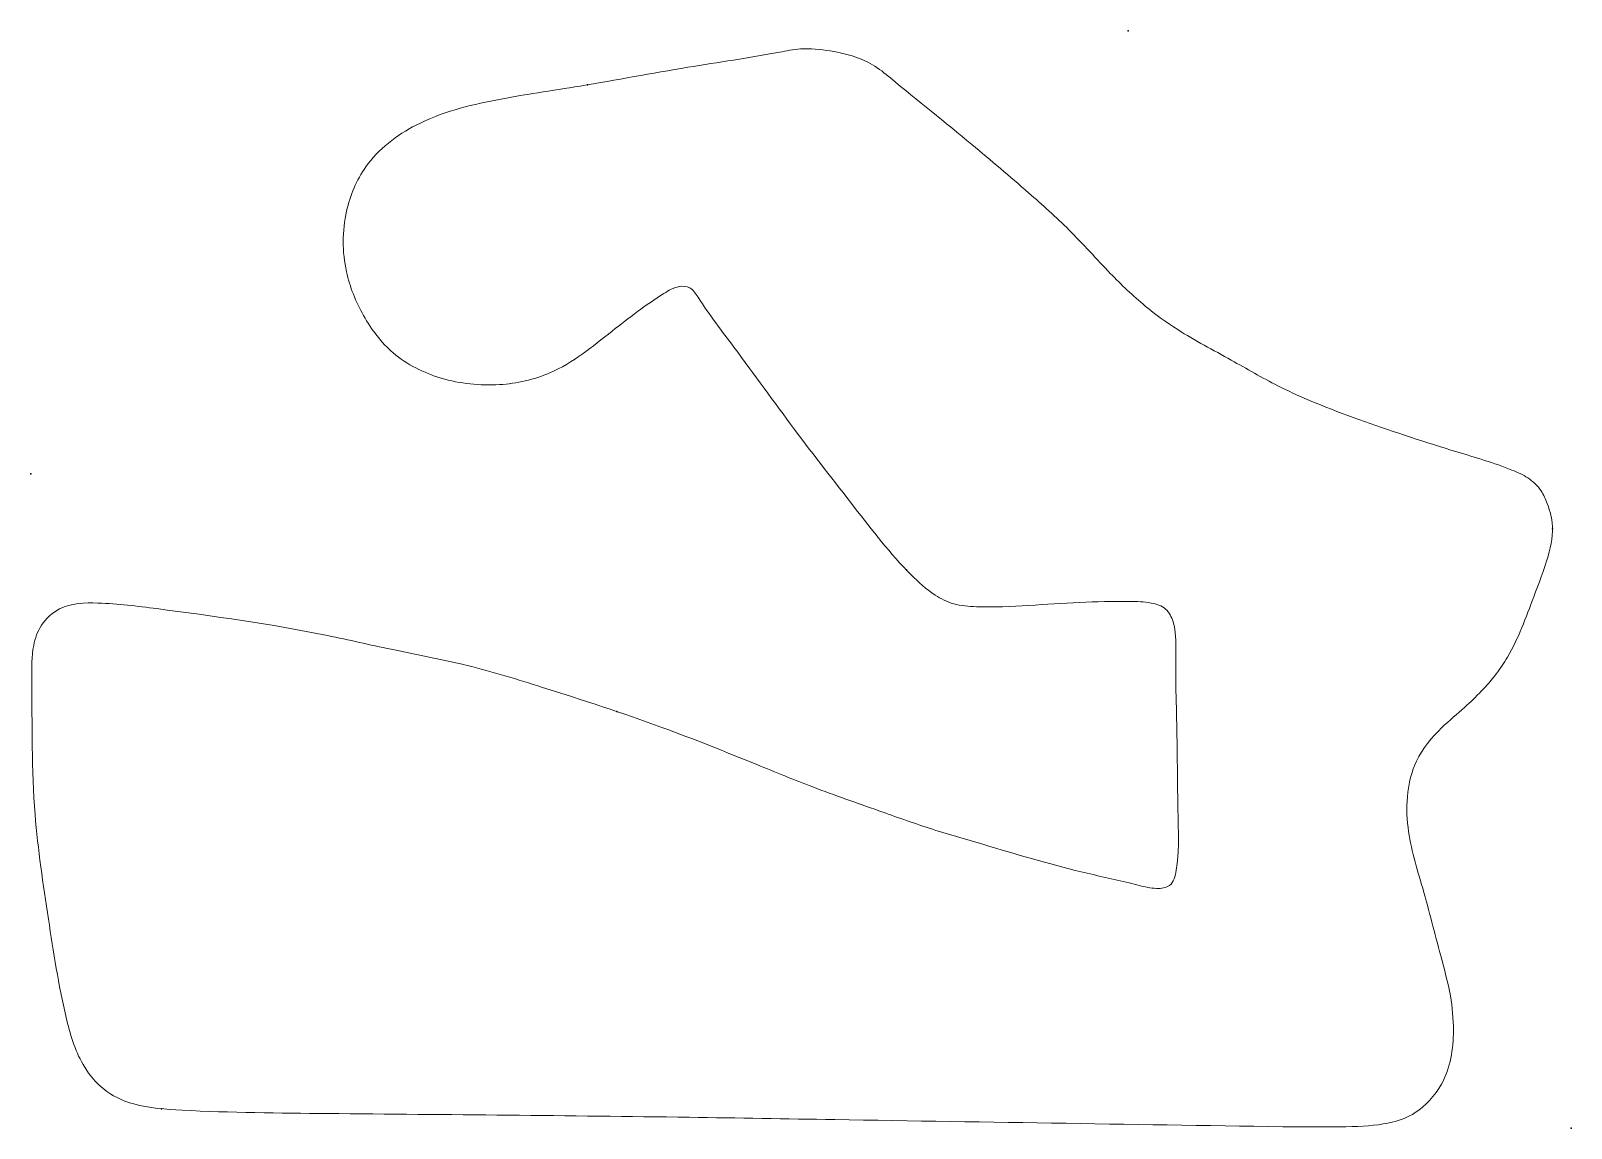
# Model space of a CAD drawing. Header units: millimetres. Extents: x 0 to 151, y 0 to 108.
import ezdxf

# ---------------------------------------------------------------- set-up
doc = ezdxf.new("R2010")
doc.units = ezdxf.units.MM
doc.header["$MEASUREMENT"] = 0

msp = doc.modelspace()

# ---------------------------------------------------------------- linework, layer by layer
at = {"color": 7, "lineweight": 0}
msp.add_open_spline([(124.47, 0.12), (109.32, 0.36), (89.39, 0.67), (57.63, 1.2), (36.22, 1.37), (18.06, 1.54), (10.84, 2.01), (7.3, 3.41), (4.67, 6.39), (2.96, 12.48), (1.71, 20.72), (0.02, 31.8), (0.16, 40.78), (0.05, 47.07), (0.93, 49.6), (3.12, 51.58), (7.33, 51.71), (16.01, 50.6), (25.73, 49.26), (35.8, 46.93), (42.95, 45.62), (51.78, 42.87), (61.34, 39.78), (70.09, 36.25), (77.14, 33.37), (82.82, 31.39), (88.39, 29.39), (95.05, 27.48), (101.57, 25.49), (106.71, 24.42), (109.17, 23.79), (110.45, 23.48), (112.22, 23.68), (112.89, 26.55), (112.69, 31.13), (112.69, 38.4), (112.46, 44.86), (112.56, 49.3), (111.64, 51.21), (109.9, 51.73), (105.42, 51.86), (99.66, 51.45), (93.91, 51.15), (90.74, 51.38), (88.5, 52.5), (85.1, 55.63), (80.74, 61.31), (74.93, 68.71), (69.88, 75.78), (66.48, 80.2), (64.91, 82.73), (63.46, 82.8), (60.87, 81.23), (56.84, 78.17), (51.92, 74.1), (45.84, 72.77), (40.4, 73.35), (35.51, 75.75), (32.54, 79.76), (30.59, 84.52), (30.6, 89.8), (32.85, 95.23), (38.23, 99.33), (45.76, 101.2), (54.77, 102.47), (64.03, 104.26), (71.26, 105.27), (75.91, 106.21), (79.05, 105.87), (82.22, 105.08), (86.59, 101.46), (91.74, 97.35), (97.59, 92.36), (102.24, 88.24), (105.76, 84.24), (109.27, 80.88), (113.25, 78.01), (117.76, 75.66), (123.64, 72.19), (131.16, 69.36), (138.9, 66.8), (144.35, 65.23), (147.2, 63.98), (148.44, 62.81), (149.12, 61.22), (149.79, 59.08), (149.11, 55.86), (147.42, 51.56), (146, 47.52), (143.57, 43.94), (141.34, 41.65), (138.33, 39.2), (136.06, 36.48), (135.18, 32.92), (135.24, 28.62), (136.93, 23.35), (138.29, 17.85), (139.58, 13.22), (139.98, 8.96), (139.31, 4.53), (136.28, 1.4), (132.54, 0.02), (128.62, 0.13), (124.47, 0.12)], degree=3, knots=[0, 0, 0, 0, 1.944794, 2.556685, 4.076696, 4.688289, 4.893188, 4.996893, 5.168896, 5.378733, 5.798667, 6.241317, 6.811187, 6.952948, 7.043348, 7.146195, 7.309355, 7.557324, 8.283678, 8.558251, 8.883645, 9.214711, 9.74382, 10.172572, 10.425086, 10.720294, 10.944371, 11.184366, 11.609453, 11.816722, 11.859871, 11.933549, 11.990306, 12.061877, 12.27055, 12.602487, 12.981233, 13.106055, 13.167811, 13.234342, 13.323864, 13.748351, 13.968813, 14.065025, 14.150669, 14.283687, 14.655011, 15.066962, 15.495708, 15.754914, 15.807663, 15.85226, 15.922514, 16.191782, 16.506964, 16.723785, 16.970905, 17.198496, 17.398716, 17.596881, 17.851336, 18.053922, 18.329755, 18.680251, 19.039129, 19.499021, 19.888969, 19.978228, 20.10411, 20.291191, 20.384283, 20.826976, 21.139489, 21.370812, 21.622016, 21.823484, 21.992286, 22.250351, 22.474619, 22.867517, 23.276518, 23.521022, 23.595333, 23.673678, 23.731756, 23.815794, 23.95662, 24.138917, 24.414798, 24.499464, 24.691926, 24.821318, 24.998819, 25.134076, 25.282381, 25.544785, 25.838733, 26.012171, 26.157973, 26.388652, 26.55908, 26.688488, 27.055967, 27.055967, 27.055967, 27.055967], dxfattribs=at)
for p in [(107.85, 107.85), (54.7, 102.54), (0, 64.31), (149.56, 58.89), (86.05, 54.86), (57.58, 40.95), (12.84, 1.91), (151.38, 0)]:
    msp.add_point(p)

doc.saveas('drawing.dxf')
